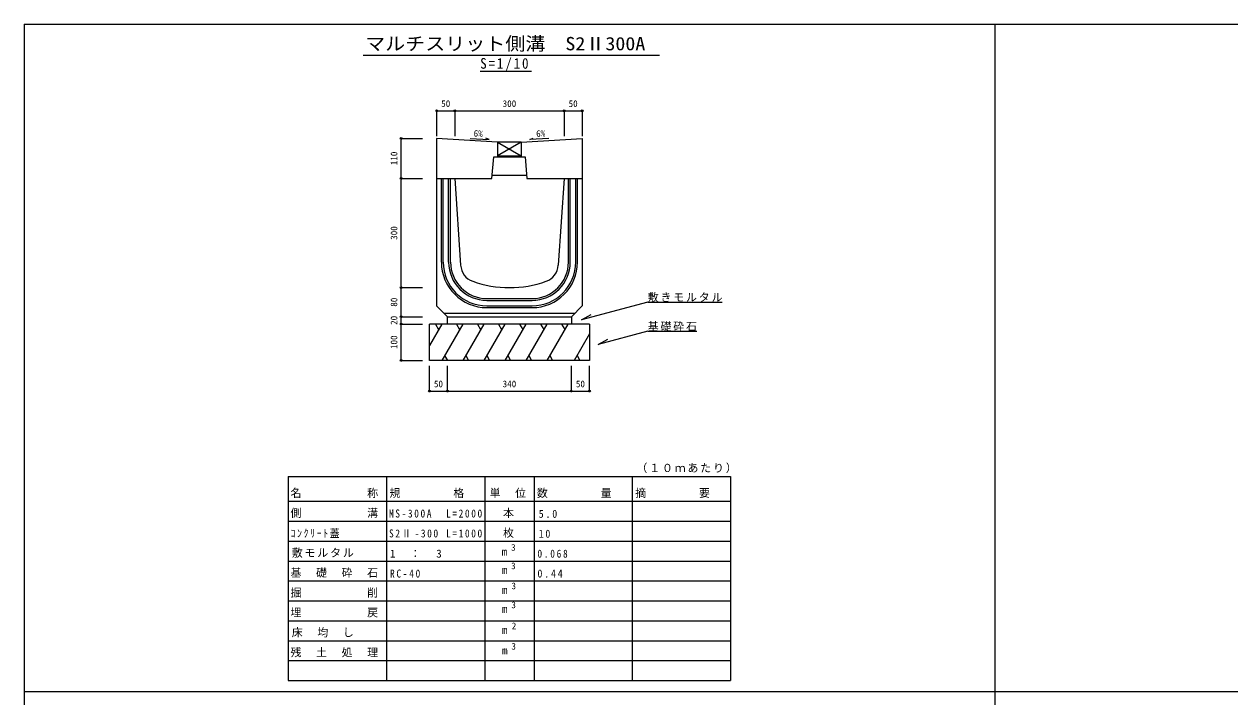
# Model space of a CAD drawing. Units: millimetres at full size, sheet at 1:10. Extents: x -3860 to 4140, y -1901 to 1766.
# Drawn here: x -3860 to -548, y -83 to 1766 of the extents above; entities that cross this region are included whole.
import ezdxf
from ezdxf.enums import TextEntityAlignment as Align

# ---------------------------------------------------------------- set-up
doc = ezdxf.new("R2010")
doc.units = ezdxf.units.MM
doc.header["$LTSCALE"] = 10
doc.header["$PDMODE"] = 32
doc.header["$PDSIZE"] = 5
doc.layers.add('0-0_通り芯', color=7, linetype='Continuous', lineweight=18)
doc.layers.add('0-1_躯体', color=4, linetype='Continuous')
doc.styles.add('ＭＳ ゴシック', font='')
doc.styles.get('ＭＳ ゴシック').set_extended_font_data('MS Gothic')

msp = doc.modelspace()

# ---------------------------------------------------------------- linework, layer by layer
at = {"layer": '0-0_通り芯', "color": 2}
for p, q in [((-3860.3, 1765.63), (-1215.84, 1765.63)), ((-3860.3, 1765.63), (-3860.3, -1901.04)), ((-1215.84, 1765.63), (4139.7, 1765.63))]:
    msp.add_line(p, q, dxfattribs=at)
at = {"layer": '0-0_通り芯', "color": 4}
for p, q in [((-1193.64, 1765.63), (-1193.64, -1901.04)), ((-3860.3, -67.7), (4139.7, -67.7))]:
    msp.add_line(p, q, dxfattribs=at)
at = {"layer": '0-0_通り芯'}
for p, q in [((-2928.8, 1680.63), (-2114.8, 1680.63)), ((-2607.41, 1635.91), (-2466.44, 1635.91)), ((-2147.19, 1001.51), (-2328.7, 952.87)), ((-2147.19, 1001.51), (-1942.19, 1001.51)), ((-2696.97, 941.73), (-2696.97, 961.73)), ((-2356.97, 961.73), (-2356.97, 941.73)), ((-2328.7, 952.87), (-2302.72, 967.87)), ((-2712.92, 941.73), (-2746.97, 882.75)), ((-2746.97, 841.73), (-2746.97, 941.73)), ((-2306.97, 941.73), (-2746.97, 941.73)), ((-2730.22, 941.73), (-2721.57, 926.74)), ((-2655.18, 941.73), (-2712.92, 841.73)), ((-2672.49, 941.73), (-2663.84, 926.74)), ((-2597.45, 941.73), (-2655.18, 841.73)), ((-2614.75, 941.73), (-2606.1, 926.74)), ((-2539.71, 941.73), (-2597.45, 841.73)), ((-2557.02, 941.73), (-2548.37, 926.74)), ((-2481.98, 941.73), (-2539.71, 841.73)), ((-2499.28, 941.73), (-2490.63, 926.74)), ((-2424.24, 941.73), (-2481.98, 841.73)), ((-2441.55, 941.73), (-2432.9, 926.74)), ((-2366.51, 941.73), (-2424.24, 841.73)), ((-2383.81, 941.73), (-2375.16, 926.74)), ((-2306.97, 941.73), (-2306.97, 841.73)), ((-2306.97, 914.89), (-2349.21, 841.73)), ((-2147.19, 921.7), (-2012.19, 921.7)), ((-2306.97, 841.73), (-2746.97, 841.73)), ((-2705, 855.45), (-2697.08, 841.73)), ((-2647.26, 855.45), (-2639.34, 841.73)), ((-2589.53, 855.45), (-2581.61, 841.73)), ((-2531.79, 855.45), (-2523.87, 841.73)), ((-2474.06, 855.45), (-2466.14, 841.73)), ((-2416.32, 855.45), (-2408.4, 841.73)), ((-2341.29, 855.45), (-2333.37, 841.73)), ((-3134.47, 523.18), (-1919.47, 523.18)), ((-3134.47, 523.18), (-3134.47, 400.06)), ((-2864.47, 523.18), (-2864.47, 400.06)), ((-2594.47, 523.18), (-2594.47, 400.06)), ((-2459.47, 523.18), (-2459.47, 400.06)), ((-2189.47, 523.18), (-2189.47, 400.06)), ((-1919.47, 523.18), (-1919.47, 400.06)), ((-3134.47, 454.78), (-1919.47, 454.78)), ((-3134.47, 400.06), (-1919.47, 400.06)), ((-3134.47, 400.06), (-3134.47, -37.7)), ((-2864.47, 400.06), (-2864.47, -37.7)), ((-2594.47, 400.06), (-2594.47, -37.7)), ((-2459.47, 400.06), (-2459.47, -37.7)), ((-2189.47, 400.06), (-2189.47, -37.7)), ((-1919.47, 400.06), (-1919.47, -37.7)), ((-3134.47, 345.34), (-1919.47, 345.34)), ((-3134.47, 290.62), (-1919.47, 290.62)), ((-3134.47, 235.9), (-1919.47, 235.9)), ((-3134.47, 181.18), (-1919.47, 181.18)), ((-3134.47, 126.46), (-1919.47, 126.46)), ((-3134.47, 71.74), (-1919.47, 71.74)), ((-3134.47, 17.02), (-1919.47, 17.02)), ((-3134.47, -37.7), (-1919.47, -37.7)), ((-3048.97, -37.7), (-2139.97, -37.7))]:
    msp.add_line(p, q, dxfattribs=at)
at = {"layer": '0-0_通り芯', "color": 3}
for p, q in [((-2494.47, 1441.73), (-2559.47, 1403.73)), ((-2559.47, 1441.73), (-2494.47, 1403.73)), ((-2559.47, 1441.73), (-2559.47, 1401.43)), ((-2494.47, 1441.73), (-2559.47, 1441.73)), ((-2494.47, 1441.73), (-2494.47, 1401.43)), ((-2574.97, 1341.73), (-2569.97, 1401.43)), ((-2569.97, 1401.43), (-2483.97, 1401.43)), ((-2559.47, 1403.73), (-2494.47, 1403.73)), ((-2483.97, 1401.43), (-2478.97, 1341.73)), ((-2726.97, 1341.73), (-2574.97, 1341.73)), ((-2713.97, 1111.73), (-2713.97, 1341.73)), ((-2708.97, 1111.73), (-2708.97, 1341.73)), ((-2693.97, 1111.73), (-2693.97, 1341.73)), ((-2688.97, 1111.73), (-2688.97, 1341.73)), ((-2676.97, 1341.73), (-2661.05, 1103.01)), ((-2574.22, 1350.73), (-2479.73, 1350.73)), ((-2478.97, 1341.73), (-2326.97, 1341.73)), ((-2376.97, 1341.73), (-2392.88, 1103.01)), ((-2364.97, 1111.73), (-2364.97, 1341.73)), ((-2359.97, 1111.73), (-2359.97, 1341.73)), ((-2344.97, 1111.73), (-2344.97, 1341.73)), ((-2339.97, 1111.73), (-2339.97, 1341.73)), ((-2326.97, 1341.73), (-2326.97, 991.73)), ((-2588.97, 1011.73), (-2464.97, 1011.73)), ((-2588.97, 1006.73), (-2464.97, 1006.73)), ((-2706.97, 971.73), (-2346.97, 971.73)), ((-2696.97, 961.73), (-2356.97, 961.73)), ((-2588.97, 991.73), (-2464.97, 991.73)), ((-2588.97, 986.73), (-2464.97, 986.73)), ((-2356.97, 961.73), (-2326.97, 991.73))]:
    msp.add_line(p, q, dxfattribs=at)
for points in [[(-2559.47, 1441.73), (-2726.97, 1451.73), (-2726.97, 1341.73)], [(-2494.47, 1441.73), (-2326.97, 1451.73), (-2326.97, 1341.73)], [(-2726.97, 1341.73), (-2726.97, 991.73), (-2696.97, 961.73)]]:
    msp.add_lwpolyline(points, dxfattribs=at)
at = {"layer": '0-0_通り芯'}
for points in [[(-2634.86, 1451.72), (-2582.7, 1448.43), (-2592.25, 1452.17)], [(-2419.08, 1451.72), (-2471.23, 1448.43), (-2461.69, 1452.17)], [(-2147.19, 921.7), (-2283.08, 885.29), (-2257.1, 900.29)]]:
    msp.add_lwpolyline(points, dxfattribs=at)
at = {"layer": '0-0_通り芯', "color": 3}
for centre, radius, start, end in [((-2588.97, 1111.73), 125, 180, 270), ((-2588.97, 1111.73), 120, 180, 270), ((-2588.97, 1111.73), 105, 180, 270), ((-2588.97, 1111.73), 100, 180, 270), ((-2611.17, 1106.33), 50, 183.81407, 250.31894), ((-2464.97, 1111.73), 100, 270, 0), ((-2464.97, 1111.73), 105, 270, 0), ((-2464.97, 1111.73), 120, 270, 0), ((-2464.97, 1111.73), 125, 270, 0), ((-2442.77, 1106.33), 50, 289.68105, 356.18591), ((-2526.97, 1341.73), 300, 250.31894, 289.68105)]:
    msp.add_arc(centre, radius, start, end, dxfattribs=at)
at = {"layer": '0-1_躯体', "color": 7}
for p, q in [((-2726.97, 1527.56), (-2676.97, 1527.56)), ((-2676.97, 1527.56), (-2376.97, 1527.56)), ((-2376.97, 1527.56), (-2326.97, 1527.56)), ((-2824.61, 1341.73), (-2824.61, 1451.73)), ((-2824.61, 1041.73), (-2824.61, 1341.73)), ((-2824.61, 961.73), (-2824.61, 1041.73)), ((-2824.61, 941.73), (-2824.61, 961.73)), ((-2824.61, 841.73), (-2824.61, 941.73)), ((-2746.97, 757.45), (-2696.97, 757.45)), ((-2696.97, 757.45), (-2356.97, 757.45)), ((-2356.97, 757.45), (-2306.97, 757.45))]:
    msp.add_line(p, q, dxfattribs=at)
at = {"layer": '0-1_躯体'}
for p, q in [((-2726.97, 1527.56), (-2726.97, 1457.92)), ((-2676.97, 1527.56), (-2676.97, 1457.92)), ((-2376.97, 1527.56), (-2376.97, 1457.92)), ((-2326.97, 1527.56), (-2326.97, 1457.92)), ((-2824.61, 1451.73), (-2765.71, 1451.73)), ((-2824.61, 1341.73), (-2765.71, 1341.73)), ((-2824.61, 1341.73), (-2765.71, 1341.73)), ((-2824.61, 1341.73), (-2765.71, 1341.73)), ((-2824.61, 1041.73), (-2765.71, 1041.73)), ((-2824.61, 961.73), (-2765.71, 961.73)), ((-2824.61, 961.73), (-2765.71, 961.73)), ((-2824.61, 941.73), (-2765.71, 941.73)), ((-2824.61, 841.73), (-2765.71, 841.73)), ((-2746.97, 757.45), (-2746.97, 826.68)), ((-2696.97, 757.45), (-2696.97, 826.68)), ((-2356.97, 757.45), (-2356.97, 826.68)), ((-2306.97, 757.45), (-2306.97, 826.68))]:
    msp.add_line(p, q, dxfattribs=at)
for p in [(-2726.97, 1527.56), (-2676.97, 1527.56), (-2376.97, 1527.56), (-2326.97, 1527.56), (-2824.61, 1451.73), (-2824.61, 1341.73), (-2824.61, 1041.73), (-2824.61, 961.73), (-2824.61, 941.73), (-2824.61, 841.73), (-2746.97, 757.45), (-2696.97, 757.45), (-2356.97, 757.45), (-2306.97, 757.45)]:
    msp.add_point(p, dxfattribs=at)

# ---------------------------------------------------------------- texts
at = {"layer": '0-0_通り芯', "color": 3, "style": 'ＭＳ ゴシック', "width": 1.1}
msp.add_text('マルチスリット側溝\u3000S2Ⅱ300A', height=36.66, dxfattribs=at).set_placement((-2923.39, 1682.65), align=Align.BOTTOM_LEFT)
at = {"layer": '0-0_通り芯', "color": 4, "style": 'ＭＳ ゴシック'}
for rotation, p in [(356.591, (-2626.11, 1451.33)), (3.409, (-2452.78, 1449.84))]:
    msp.add_text('6%', height=18.33, rotation=rotation, dxfattribs=at).set_placement(p, align=Align.BOTTOM_LEFT)
for s, p in [('3', (-2522.45, 313.24)), ('3', (-2522.45, 262.62)), ('3', (-2521.28, 207.56)), ('3', (-2521.55, 155.3)), ('2', (-2520.65, 97.78)), ('3', (-2521.55, 41.69))]:
    msp.add_text(s, height=18.33, dxfattribs=at).set_placement(p, align=Align.BOTTOM_LEFT)
at = {"layer": '0-0_通り芯', "style": 'ＭＳ ゴシック'}
for p in [(-2548.55, 298.87), (-2547.65, 248.26), (-2547.65, 193.54), (-2547.65, 141.55), (-2547.56, 83.41), (-2547.38, 27.32)]:
    msp.add_text('m', height=21.99, dxfattribs=at).set_placement(p, align=Align.BOTTOM_LEFT)
at = {"layer": '0-0_通り芯', "attachment_point": 7, "style": 'ＭＳ ゴシック'}
for s, insert, char_height in [('\\T1.28;\\W0.9;S=1/10', (-2607.41, 1635.91), 29.33), ('\\T1.17;敷きモルタル', (-2147.19, 1001.51), 21.99), ('\\T1.17;基礎砕石', (-2147.19, 921.7), 21.99), ('\\T1.17;（１０ｍあたり）', (-2178.22, 532.12), 21.99), ('\\T1.17;名\u3000\u3000\u3000\u3000\u3000称', (-3128.47, 463.72), 21.99), ('\\T1.17;規\u3000\u3000\u3000\u3000格', (-2856.72, 463.72), 21.99), ('\\T1.17;単\u3000位', (-2581.47, 463.72), 21.99), ('\\T1.17;数\u3000\u3000\u3000\u3000量', (-2451.72, 463.72), 21.99), ('\\T1.17;摘\u3000\u3000\u3000\u3000要', (-2181.72, 463.72), 21.99), ('\\T1.17;側\u3000\u3000\u3000\u3000\u3000溝', (-3128.47, 409), 21.99), ('\\T1.36;\\W0.85;MS-300A\u3000L=2000', (-2857.72, 409.79), 21.99), ('\\T1.17;\u3000本', (-2579.72, 409), 21.99), ('\\T1.38;\\W0.9;5.0', (-2446.47, 409), 21.99), ('\\T1.33;\\W0.9;ｺﾝｸﾘｰﾄ蓋', (-3128.47, 354.28), 21.99), ('\\T1.36;\\W0.85;S2Ⅱ-300\\~L=1000', (-2857.72, 355.07), 21.99), ('\\T1.17;\u3000枚', (-2579.72, 354.28), 21.99), ('\\T1.36;\\W0.9;10', (-2446.47, 354.28), 21.99), ('\\T1.17;敷モルタル', (-3124.97, 299.56), 21.99), ('\\T1.21;1\u3000：\u30003', (-2854.97, 299.56), 21.99), ('\\T1.38;\\W0.85;0.068', (-2449.97, 299.56), 21.99), ('\\T1.17;基\u3000礎\u3000砕\u3000石', (-3128.47, 244.84), 21.99), ('\\T1.38;\\W0.85;RC-40', (-2854.97, 244.84), 21.99), ('\\T1.38;\\W0.9;0.44', (-2449.97, 244.84), 21.99), ('\\T1.17;掘\u3000\u3000\u3000\u3000\u3000削', (-3128.47, 190.12), 21.99), ('\\T1.17;埋\u3000\u3000\u3000\u3000\u3000戻', (-3128.47, 135.4), 21.99), ('\\T1.17;床\u3000均\u3000し', (-3124.97, 80.68), 21.99), ('\\T1.17;残\u3000土\u3000処\u3000理', (-3128.47, 25.96), 21.99)]:
    msp.add_mtext(s, dxfattribs=dict(at, insert=insert, char_height=char_height))
at = {"layer": '0-1_躯体', "style": 'ＭＳ ゴシック'}
for s, p in [('50', (-2714.47, 1532.56)), ('300', (-2545.72, 1532.56)), ('50', (-2364.47, 1532.56)), ('50', (-2734.47, 762.45)), ('340', (-2545.72, 762.45)), ('50', (-2344.47, 762.45))]:
    msp.add_text(s, height=18.33, dxfattribs=at).set_placement(p, align=Align.BOTTOM_LEFT)
for s, p in [('110', (-2829.61, 1377.98)), ('300', (-2829.61, 1172.98)), ('80', (-2829.61, 989.23)), ('20', (-2829.61, 939.23)), ('100', (-2829.61, 872.98))]:
    msp.add_text(s, height=18.33, rotation=90, dxfattribs=at).set_placement(p, align=Align.BOTTOM_LEFT)

doc.saveas('drawing.dxf')
